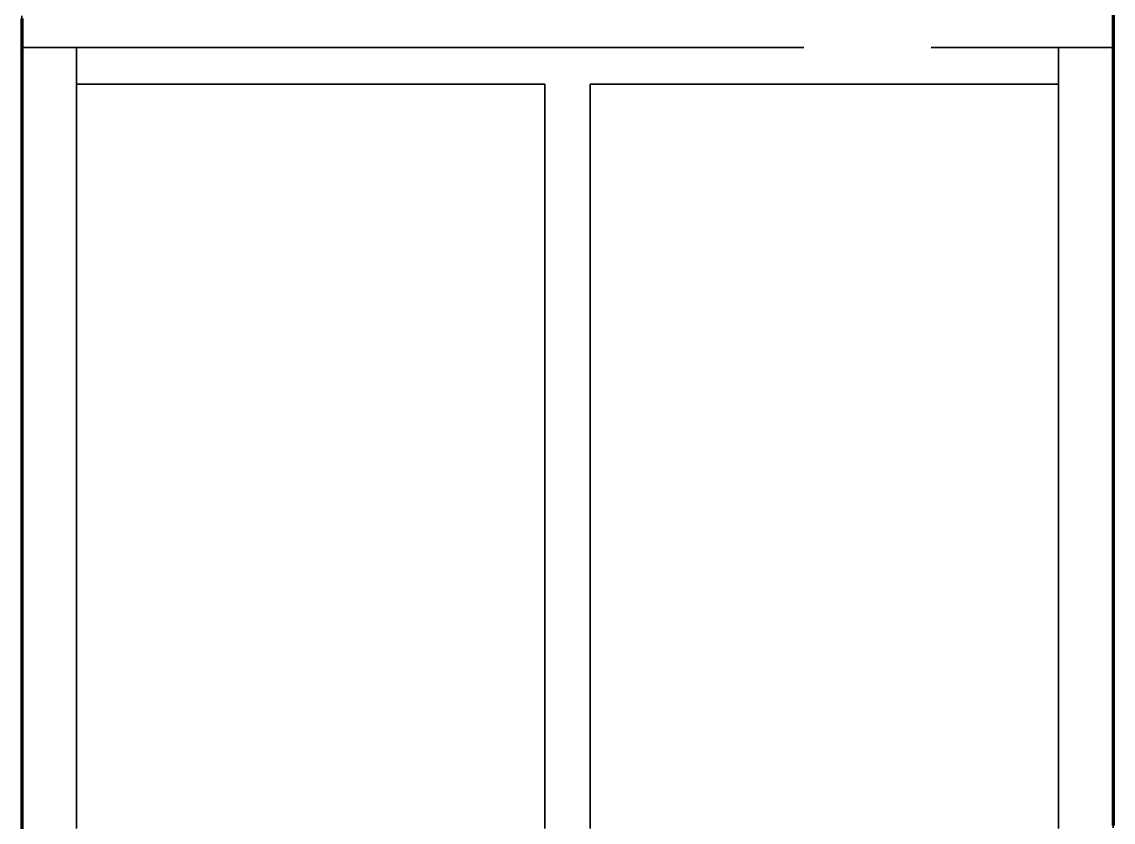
# Model space of a CAD drawing. Header units: millimetres. Extents: x 0 to 2382, y 0 to 420.
# Drawn here: x 179.6 to 185.6, y 128.34 to 132.74 of the extents above; entities that cross this region are included whole.
import ezdxf

# ---------------------------------------------------------------- set-up
doc = ezdxf.new("R2010")
doc.units = ezdxf.units.MM
doc.linetypes.add('IRAM-E-TRAZOS', pattern=[5, 4, -1])
doc.layers.add('01-VISIBLE', color=7, linetype='CONTINUOUS', lineweight=70)
doc.layers.add('02-OCULTA', color=4, linetype='IRAM-E-TRAZOS', lineweight=35)

msp = doc.modelspace()

# ---------------------------------------------------------------- linework, layer by layer
at = {"layer": '01-VISIBLE'}
for points in [[(185.6, 132.7865), (185.6, 132.7364), (185.6, 132.6862), (185.6, 132.6361), (185.6, 132.586), (185.6, 132.5358), (185.6, 132.4857), (185.6, 132.4355), (185.6, 132.3854), (185.6, 132.3352), (185.6, 132.2851), (185.6, 132.235), (185.6, 132.1848), (185.6, 132.1347), (185.6, 132.0845), (185.6, 132.0344), (185.6, 131.9842), (185.6, 131.9341), (185.6, 131.884), (185.6, 131.8338), (185.6, 131.7837), (185.6, 131.7335), (185.6, 131.6834), (185.6, 131.6332), (185.6, 131.5831), (185.6, 131.533), (185.6, 131.4828), (185.6, 131.4327), (185.6, 131.3825), (185.6, 131.3324), (185.6, 131.2822), (185.6, 131.2321), (185.6, 131.1819), (185.6, 131.1318), (185.6, 131.0817), (185.6, 131.0315), (185.6, 130.9814), (185.6, 130.9312), (185.6, 130.8811), (185.6, 130.8309), (185.6, 130.7808), (185.6, 130.7307), (185.6, 130.6805), (185.6, 130.6304), (185.6, 130.5802), (185.6, 130.5301), (185.6, 130.4799), (185.6, 130.4298), (185.6, 130.3797), (185.6, 130.3295), (185.6, 130.2794), (185.6, 130.2292), (185.6, 130.1791), (185.6, 130.1289), (185.6, 130.0788), (185.6, 130.0287), (185.6, 129.9785), (185.6, 129.9284), (185.6, 129.8782), (185.6, 129.8281), (185.6, 129.7779), (185.6, 129.7278), (185.6, 129.6777), (185.6, 129.6275), (185.6, 129.5774), (185.6, 129.5272), (185.6, 129.4771), (185.6, 129.4269), (185.6, 129.3768), (185.6, 129.3266), (185.6, 129.2765), (185.6, 129.2264), (185.6, 129.1762), (185.6, 129.1261), (185.6, 129.0759), (185.6, 129.0258), (185.6, 128.9756), (185.6, 128.9255), (185.6, 128.8754), (185.6, 128.8252), (185.6, 128.7751), (185.6, 128.7249), (185.6, 128.6748), (185.6, 128.6246), (185.6, 128.5745), (185.6, 128.5244), (185.6, 128.4742), (185.6, 128.4241), (185.6, 128.3739), (185.6, 128.3238)], [(179.6, 132.7594), (179.6, 132.7094), (179.6, 132.6594), (179.6, 132.6093), (179.6, 132.5593), (179.6, 132.5092), (179.6, 132.4592), (179.6, 132.4092), (179.6, 132.3591), (179.6, 132.3091), (179.6, 132.2591), (179.6, 132.209), (179.6, 132.159), (179.6, 132.1089), (179.6, 132.0589), (179.6, 132.0089), (179.6, 131.9588), (179.6, 131.9088), (179.6, 131.8588), (179.6, 131.8087), (179.6, 131.7587), (179.6, 131.7087), (179.6, 131.6586), (179.6, 131.6086), (179.6, 131.5585), (179.6, 131.5085), (179.6, 131.4585), (179.6, 131.4084), (179.6, 131.3584), (179.6, 131.3084), (179.6, 131.2583), (179.6, 131.2083), (179.6, 131.1582), (179.6, 131.1082), (179.6, 131.0582), (179.6, 131.0081), (179.6, 130.9581), (179.6, 130.9081), (179.6, 130.858), (179.6, 130.808), (179.6, 130.7579), (179.6, 130.7079), (179.6, 130.6579), (179.6, 130.6078), (179.6, 130.5578), (179.6, 130.5078), (179.6, 130.4577), (179.6, 130.4077), (179.6, 130.3577), (179.6, 130.3076), (179.6, 130.2576), (179.6, 130.2075), (179.6, 130.1575), (179.6, 130.1075), (179.6, 130.0574), (179.6, 130.0074), (179.6, 129.9574), (179.6, 129.9073), (179.6, 129.8573), (179.6, 129.8072), (179.6, 129.7572), (179.6, 129.7072), (179.6, 129.6571), (179.6, 129.6071), (179.6, 129.5571), (179.6, 129.507), (179.6, 129.457), (179.6, 129.407), (179.6, 129.3569), (179.6, 129.3069), (179.6, 129.2568), (179.6, 129.2068), (179.6, 129.1568), (179.6, 129.1067), (179.6, 129.0567), (179.6, 129.0067), (179.6, 128.9566), (179.6, 128.9066), (179.6, 128.8565), (179.6, 128.8065), (179.6, 128.7565), (179.6, 128.7064), (179.6, 128.6564), (179.6, 128.6064), (179.6, 128.5563), (179.6, 128.5063), (179.6, 128.4562), (179.6, 128.4062), (179.6, 128.3562), (179.6, 128.3061)]]:
    msp.add_lwpolyline(points, dxfattribs=at)
at = {"layer": '02-OCULTA'}
for p, q in [((179.6, 132.6), (185.6, 132.6)), ((179.9, 132.6), (185.3, 132.6)), ((179.9, 132.4), (182.475, 132.4)), ((182.725, 132.4), (185.3, 132.4))]:
    msp.add_line(p, q, dxfattribs=at)
for points in [[(179.6, 128.3125), (179.6, 128.4), (179.6, 128.4875), (179.6, 128.575), (179.6, 128.6625), (179.6, 128.75), (179.6, 128.8375), (179.6, 128.925), (179.6, 129.0125), (179.6, 129.1), (179.6, 129.1875), (179.6, 129.275), (179.6, 129.3625), (179.6, 129.45), (179.6, 129.5375), (179.6, 129.625), (179.6, 129.7125), (179.6, 129.8), (179.6, 129.8875), (179.6, 129.975), (179.6, 130.0625), (179.6, 130.15), (179.6, 130.2375), (179.6, 130.325), (179.6, 130.4125), (179.6, 130.5), (179.6, 130.5875), (179.6, 130.675), (179.6, 130.7625), (179.6, 130.85), (179.6, 130.9375), (179.6, 131.025), (179.6, 131.1125), (179.6, 131.2), (179.6, 131.2875), (179.6, 131.375), (179.6, 131.4625), (179.6, 131.55), (179.6, 131.6375), (179.6, 131.725), (179.6, 131.8125), (179.6, 131.9), (179.6, 131.9875), (179.6, 132.075), (179.6, 132.1625), (179.6, 132.25), (179.6, 132.3375), (179.6, 132.425), (179.6, 132.5125), (179.6, 132.6), (179.6, 132.6875), (179.6, 132.775)], [(185.6, 128.3125), (185.6, 128.4), (185.6, 128.4875), (185.6, 128.575), (185.6, 128.6625), (185.6, 128.75), (185.6, 128.8375), (185.6, 128.925), (185.6, 129.0125), (185.6, 129.1), (185.6, 129.1875), (185.6, 129.275), (185.6, 129.3625), (185.6, 129.45), (185.6, 129.5375), (185.6, 129.625), (185.6, 129.7125), (185.6, 129.8), (185.6, 129.8875), (185.6, 129.975), (185.6, 130.0625), (185.6, 130.15), (185.6, 130.2375), (185.6, 130.325), (185.6, 130.4125), (185.6, 130.5), (185.6, 130.5875), (185.6, 130.675), (185.6, 130.7625), (185.6, 130.85), (185.6, 130.9375), (185.6, 131.025), (185.6, 131.1125), (185.6, 131.2), (185.6, 131.2875), (185.6, 131.375), (185.6, 131.4625), (185.6, 131.55), (185.6, 131.6375), (185.6, 131.725), (185.6, 131.8125), (185.6, 131.9), (185.6, 131.9875), (185.6, 132.075), (185.6, 132.1625), (185.6, 132.25), (185.6, 132.3375), (185.6, 132.425), (185.6, 132.5125), (185.6, 132.6), (185.6, 132.6875), (185.6, 132.775)], [(179.6, 128.316), (179.6, 128.379), (179.6, 128.442), (179.6, 128.505), (179.6, 128.568), (179.6, 128.631), (179.6, 128.694), (179.6, 128.757), (179.6, 128.82), (179.6, 128.883), (179.6, 128.946), (179.6, 129.009), (179.6, 129.072), (179.6, 129.135), (179.6, 129.198), (179.6, 129.261), (179.6, 129.324), (179.6, 129.387), (179.6, 129.45), (179.6, 129.513), (179.6, 129.576), (179.6, 129.639), (179.6, 129.702), (179.6, 129.765), (179.6, 129.828), (179.6, 129.891), (179.6, 129.954), (179.6, 130.017), (179.6, 130.08), (179.6, 130.143), (179.6, 130.206), (179.6, 130.269), (179.6, 130.332), (179.6, 130.395), (179.6, 130.458), (179.6, 130.521), (179.6, 130.584), (179.6, 130.647), (179.6, 130.71), (179.6, 130.773), (179.6, 130.836), (179.6, 130.899), (179.6, 130.962), (179.6, 131.025), (179.6, 131.088), (179.6, 131.151), (179.6, 131.214), (179.6, 131.277), (179.6, 131.34), (179.6, 131.403), (179.6, 131.466), (179.6, 131.529), (179.6, 131.592), (179.6, 131.655), (179.6, 131.718), (179.6, 131.781), (179.6, 131.844), (179.6, 131.907), (179.6, 131.97), (179.6, 132.033), (179.6, 132.096), (179.6, 132.159), (179.6, 132.222), (179.6, 132.285), (179.6, 132.348), (179.6, 132.411), (179.6, 132.474), (179.6, 132.537), (179.6, 132.6)], [(179.6, 132.6), (179.6, 132.5498), (179.6, 132.4996), (179.6, 132.4494), (179.6, 132.3992), (179.6, 132.349), (179.6, 132.2988), (179.6, 132.2486), (179.6, 132.1984), (179.6, 132.1482), (179.6, 132.098), (179.6, 132.0478), (179.6, 131.9976), (179.6, 131.9474), (179.6, 131.8972), (179.6, 131.847), (179.6, 131.7968), (179.6, 131.7466), (179.6, 131.6964), (179.6, 131.6462), (179.6, 131.596), (179.6, 131.5458), (179.6, 131.4956), (179.6, 131.4454), (179.6, 131.3952), (179.6, 131.345), (179.6, 131.2948), (179.6, 131.2446), (179.6, 131.1944), (179.6, 131.1442), (179.6, 131.094), (179.6, 131.0438), (179.6, 130.9936), (179.6, 130.9434), (179.6, 130.8932), (179.6, 130.843), (179.6, 130.7928), (179.6, 130.7426), (179.6, 130.6924), (179.6, 130.6422), (179.6, 130.592), (179.6, 130.5418), (179.6, 130.4916), (179.6, 130.4414), (179.6, 130.3912), (179.6, 130.341), (179.6, 130.2908), (179.6, 130.2406), (179.6, 130.1904), (179.6, 130.1402), (179.6, 130.09), (179.6, 130.0398), (179.6, 129.9896), (179.6, 129.9394), (179.6, 129.8892), (179.6, 129.839), (179.6, 129.7888), (179.6, 129.7386), (179.6, 129.6884), (179.6, 129.6382), (179.6, 129.588), (179.6, 129.5378), (179.6, 129.4876), (179.6, 129.4375), (179.6, 129.3873), (179.6, 129.3371), (179.6, 129.2869), (179.6, 129.2367), (179.6, 129.1865), (179.6, 129.1363), (179.6, 129.0861), (179.6, 129.0359), (179.6, 128.9857), (179.6, 128.9355), (179.6, 128.8853), (179.6, 128.8351), (179.6, 128.7849), (179.6, 128.7347), (179.6, 128.6845), (179.6, 128.6343), (179.6, 128.5841), (179.6, 128.5339), (179.6, 128.4837), (179.6, 128.4335), (179.6, 128.3833), (179.6, 128.3331)], [(179.9, 128.316), (179.9, 128.379), (179.9, 128.442), (179.9, 128.505), (179.9, 128.568), (179.9, 128.631), (179.9, 128.694), (179.9, 128.757), (179.9, 128.82), (179.9, 128.883), (179.9, 128.946), (179.9, 129.009), (179.9, 129.072), (179.9, 129.135), (179.9, 129.198), (179.9, 129.261), (179.9, 129.324), (179.9, 129.387), (179.9, 129.45), (179.9, 129.513), (179.9, 129.576), (179.9, 129.639), (179.9, 129.702), (179.9, 129.765), (179.9, 129.828), (179.9, 129.891), (179.9, 129.954), (179.9, 130.017), (179.9, 130.08), (179.9, 130.143), (179.9, 130.206), (179.9, 130.269), (179.9, 130.332), (179.9, 130.395), (179.9, 130.458), (179.9, 130.521), (179.9, 130.584), (179.9, 130.647), (179.9, 130.71), (179.9, 130.773), (179.9, 130.836), (179.9, 130.899), (179.9, 130.962), (179.9, 131.025), (179.9, 131.088), (179.9, 131.151), (179.9, 131.214), (179.9, 131.277), (179.9, 131.34), (179.9, 131.403), (179.9, 131.466), (179.9, 131.529), (179.9, 131.592), (179.9, 131.655), (179.9, 131.718), (179.9, 131.781), (179.9, 131.844), (179.9, 131.907), (179.9, 131.97), (179.9, 132.033), (179.9, 132.096), (179.9, 132.159), (179.9, 132.222), (179.9, 132.285), (179.9, 132.348), (179.9, 132.411), (179.9, 132.474), (179.9, 132.537), (179.9, 132.6)], [(179.9, 132.6), (179.9, 132.5498), (179.9, 132.4996), (179.9, 132.4494), (179.9, 132.3992), (179.9, 132.349), (179.9, 132.2988), (179.9, 132.2486), (179.9, 132.1984), (179.9, 132.1482), (179.9, 132.098), (179.9, 132.0478), (179.9, 131.9976), (179.9, 131.9474), (179.9, 131.8972), (179.9, 131.847), (179.9, 131.7968), (179.9, 131.7466), (179.9, 131.6964), (179.9, 131.6462), (179.9, 131.596), (179.9, 131.5458), (179.9, 131.4956), (179.9, 131.4454), (179.9, 131.3952), (179.9, 131.345), (179.9, 131.2948), (179.9, 131.2446), (179.9, 131.1944), (179.9, 131.1442), (179.9, 131.094), (179.9, 131.0438), (179.9, 130.9936), (179.9, 130.9434), (179.9, 130.8932), (179.9, 130.843), (179.9, 130.7928), (179.9, 130.7426), (179.9, 130.6924), (179.9, 130.6422), (179.9, 130.592), (179.9, 130.5418), (179.9, 130.4916), (179.9, 130.4414), (179.9, 130.3912), (179.9, 130.341), (179.9, 130.2908), (179.9, 130.2406), (179.9, 130.1904), (179.9, 130.1402), (179.9, 130.09), (179.9, 130.0398), (179.9, 129.9896), (179.9, 129.9394), (179.9, 129.8892), (179.9, 129.839), (179.9, 129.7888), (179.9, 129.7386), (179.9, 129.6884), (179.9, 129.6382), (179.9, 129.588), (179.9, 129.5378), (179.9, 129.4876), (179.9, 129.4375), (179.9, 129.3873), (179.9, 129.3371), (179.9, 129.2869), (179.9, 129.2367), (179.9, 129.1865), (179.9, 129.1363), (179.9, 129.0861), (179.9, 129.0359), (179.9, 128.9857), (179.9, 128.9355), (179.9, 128.8853), (179.9, 128.8351), (179.9, 128.7849), (179.9, 128.7347), (179.9, 128.6845), (179.9, 128.6343), (179.9, 128.5841), (179.9, 128.5339), (179.9, 128.4837), (179.9, 128.4335), (179.9, 128.3833), (179.9, 128.3331)], [(185.3, 128.316), (185.3, 128.379), (185.3, 128.442), (185.3, 128.505), (185.3, 128.568), (185.3, 128.631), (185.3, 128.694), (185.3, 128.757), (185.3, 128.82), (185.3, 128.883), (185.3, 128.946), (185.3, 129.009), (185.3, 129.072), (185.3, 129.135), (185.3, 129.198), (185.3, 129.261), (185.3, 129.324), (185.3, 129.387), (185.3, 129.45), (185.3, 129.513), (185.3, 129.576), (185.3, 129.639), (185.3, 129.702), (185.3, 129.765), (185.3, 129.828), (185.3, 129.891), (185.3, 129.954), (185.3, 130.017), (185.3, 130.08), (185.3, 130.143), (185.3, 130.206), (185.3, 130.269), (185.3, 130.332), (185.3, 130.395), (185.3, 130.458), (185.3, 130.521), (185.3, 130.584), (185.3, 130.647), (185.3, 130.71), (185.3, 130.773), (185.3, 130.836), (185.3, 130.899), (185.3, 130.962), (185.3, 131.025), (185.3, 131.088), (185.3, 131.151), (185.3, 131.214), (185.3, 131.277), (185.3, 131.34), (185.3, 131.403), (185.3, 131.466), (185.3, 131.529), (185.3, 131.592), (185.3, 131.655), (185.3, 131.718), (185.3, 131.781), (185.3, 131.844), (185.3, 131.907), (185.3, 131.97), (185.3, 132.033), (185.3, 132.096), (185.3, 132.159), (185.3, 132.222), (185.3, 132.285), (185.3, 132.348), (185.3, 132.411), (185.3, 132.474), (185.3, 132.537), (185.3, 132.6)], [(185.3, 132.6), (185.3, 132.5498), (185.3, 132.4996), (185.3, 132.4494), (185.3, 132.3992), (185.3, 132.349), (185.3, 132.2988), (185.3, 132.2486), (185.3, 132.1984), (185.3, 132.1482), (185.3, 132.098), (185.3, 132.0478), (185.3, 131.9976), (185.3, 131.9474), (185.3, 131.8972), (185.3, 131.847), (185.3, 131.7968), (185.3, 131.7466), (185.3, 131.6964), (185.3, 131.6462), (185.3, 131.596), (185.3, 131.5458), (185.3, 131.4956), (185.3, 131.4454), (185.3, 131.3952), (185.3, 131.345), (185.3, 131.2948), (185.3, 131.2446), (185.3, 131.1944), (185.3, 131.1442), (185.3, 131.094), (185.3, 131.0438), (185.3, 130.9936), (185.3, 130.9434), (185.3, 130.8932), (185.3, 130.843), (185.3, 130.7928), (185.3, 130.7426), (185.3, 130.6924), (185.3, 130.6422), (185.3, 130.592), (185.3, 130.5418), (185.3, 130.4916), (185.3, 130.4414), (185.3, 130.3912), (185.3, 130.341), (185.3, 130.2908), (185.3, 130.2406), (185.3, 130.1904), (185.3, 130.1402), (185.3, 130.09), (185.3, 130.0398), (185.3, 129.9896), (185.3, 129.9394), (185.3, 129.8892), (185.3, 129.839), (185.3, 129.7888), (185.3, 129.7386), (185.3, 129.6884), (185.3, 129.6382), (185.3, 129.588), (185.3, 129.5378), (185.3, 129.4876), (185.3, 129.4375), (185.3, 129.3873), (185.3, 129.3371), (185.3, 129.2869), (185.3, 129.2367), (185.3, 129.1865), (185.3, 129.1363), (185.3, 129.0861), (185.3, 129.0359), (185.3, 128.9857), (185.3, 128.9355), (185.3, 128.8853), (185.3, 128.8351), (185.3, 128.7849), (185.3, 128.7347), (185.3, 128.6845), (185.3, 128.6343), (185.3, 128.5841), (185.3, 128.5339), (185.3, 128.4837), (185.3, 128.4335), (185.3, 128.3833), (185.3, 128.3331)], [(185.6, 128.316), (185.6, 128.379), (185.6, 128.442), (185.6, 128.505), (185.6, 128.568), (185.6, 128.631), (185.6, 128.694), (185.6, 128.757), (185.6, 128.82), (185.6, 128.883), (185.6, 128.946), (185.6, 129.009), (185.6, 129.072), (185.6, 129.135), (185.6, 129.198), (185.6, 129.261), (185.6, 129.324), (185.6, 129.387), (185.6, 129.45), (185.6, 129.513), (185.6, 129.576), (185.6, 129.639), (185.6, 129.702), (185.6, 129.765), (185.6, 129.828), (185.6, 129.891), (185.6, 129.954), (185.6, 130.017), (185.6, 130.08), (185.6, 130.143), (185.6, 130.206), (185.6, 130.269), (185.6, 130.332), (185.6, 130.395), (185.6, 130.458), (185.6, 130.521), (185.6, 130.584), (185.6, 130.647), (185.6, 130.71), (185.6, 130.773), (185.6, 130.836), (185.6, 130.899), (185.6, 130.962), (185.6, 131.025), (185.6, 131.088), (185.6, 131.151), (185.6, 131.214), (185.6, 131.277), (185.6, 131.34), (185.6, 131.403), (185.6, 131.466), (185.6, 131.529), (185.6, 131.592), (185.6, 131.655), (185.6, 131.718), (185.6, 131.781), (185.6, 131.844), (185.6, 131.907), (185.6, 131.97), (185.6, 132.033), (185.6, 132.096), (185.6, 132.159), (185.6, 132.222), (185.6, 132.285), (185.6, 132.348), (185.6, 132.411), (185.6, 132.474), (185.6, 132.537), (185.6, 132.6)], [(185.6, 132.6), (185.6, 132.5498), (185.6, 132.4996), (185.6, 132.4494), (185.6, 132.3992), (185.6, 132.349), (185.6, 132.2988), (185.6, 132.2486), (185.6, 132.1984), (185.6, 132.1482), (185.6, 132.098), (185.6, 132.0478), (185.6, 131.9976), (185.6, 131.9474), (185.6, 131.8972), (185.6, 131.847), (185.6, 131.7968), (185.6, 131.7466), (185.6, 131.6964), (185.6, 131.6462), (185.6, 131.596), (185.6, 131.5458), (185.6, 131.4956), (185.6, 131.4454), (185.6, 131.3952), (185.6, 131.345), (185.6, 131.2948), (185.6, 131.2446), (185.6, 131.1944), (185.6, 131.1442), (185.6, 131.094), (185.6, 131.0438), (185.6, 130.9936), (185.6, 130.9434), (185.6, 130.8932), (185.6, 130.843), (185.6, 130.7928), (185.6, 130.7426), (185.6, 130.6924), (185.6, 130.6422), (185.6, 130.592), (185.6, 130.5418), (185.6, 130.4916), (185.6, 130.4414), (185.6, 130.3912), (185.6, 130.341), (185.6, 130.2908), (185.6, 130.2406), (185.6, 130.1904), (185.6, 130.1402), (185.6, 130.09), (185.6, 130.0398), (185.6, 129.9896), (185.6, 129.9394), (185.6, 129.8892), (185.6, 129.839), (185.6, 129.7888), (185.6, 129.7386), (185.6, 129.6884), (185.6, 129.6382), (185.6, 129.588), (185.6, 129.5378), (185.6, 129.4876), (185.6, 129.4375), (185.6, 129.3873), (185.6, 129.3371), (185.6, 129.2869), (185.6, 129.2367), (185.6, 129.1865), (185.6, 129.1363), (185.6, 129.0861), (185.6, 129.0359), (185.6, 128.9857), (185.6, 128.9355), (185.6, 128.8853), (185.6, 128.8351), (185.6, 128.7849), (185.6, 128.7347), (185.6, 128.6845), (185.6, 128.6343), (185.6, 128.5841), (185.6, 128.5339), (185.6, 128.4837), (185.6, 128.4335), (185.6, 128.3833), (185.6, 128.3331)], [(179.9, 128.308), (179.9, 128.37), (179.9, 128.432), (179.9, 128.494), (179.9, 128.556), (179.9, 128.618), (179.9, 128.68), (179.9, 128.742), (179.9, 128.804), (179.9, 128.866), (179.9, 128.928), (179.9, 128.99), (179.9, 129.052), (179.9, 129.114), (179.9, 129.176), (179.9, 129.238), (179.9, 129.3), (179.9, 129.362), (179.9, 129.424), (179.9, 129.486), (179.9, 129.548), (179.9, 129.61), (179.9, 129.672), (179.9, 129.734), (179.9, 129.796), (179.9, 129.858), (179.9, 129.92), (179.9, 129.982), (179.9, 130.044), (179.9, 130.106), (179.9, 130.168), (179.9, 130.23), (179.9, 130.292), (179.9, 130.354), (179.9, 130.416), (179.9, 130.478), (179.9, 130.54), (179.9, 130.602), (179.9, 130.664), (179.9, 130.726), (179.9, 130.788), (179.9, 130.85), (179.9, 130.912), (179.9, 130.974), (179.9, 131.036), (179.9, 131.098), (179.9, 131.16), (179.9, 131.222), (179.9, 131.284), (179.9, 131.346), (179.9, 131.408), (179.9, 131.47), (179.9, 131.532), (179.9, 131.594), (179.9, 131.656), (179.9, 131.718), (179.9, 131.78), (179.9, 131.842), (179.9, 131.904), (179.9, 131.966), (179.9, 132.028), (179.9, 132.09), (179.9, 132.152), (179.9, 132.214), (179.9, 132.276), (179.9, 132.338), (179.9, 132.4)], [(179.9, 132.4), (179.9, 132.3498), (179.9, 132.2996), (179.9, 132.2494), (179.9, 132.1992), (179.9, 132.149), (179.9, 132.0988), (179.9, 132.0486), (179.9, 131.9984), (179.9, 131.9482), (179.9, 131.898), (179.9, 131.8478), (179.9, 131.7976), (179.9, 131.7474), (179.9, 131.6972), (179.9, 131.647), (179.9, 131.5968), (179.9, 131.5466), (179.9, 131.4964), (179.9, 131.4462), (179.9, 131.396), (179.9, 131.3457), (179.9, 131.2955), (179.9, 131.2453), (179.9, 131.1951), (179.9, 131.1449), (179.9, 131.0947), (179.9, 131.0445), (179.9, 130.9943), (179.9, 130.9441), (179.9, 130.8939), (179.9, 130.8437), (179.9, 130.7935), (179.9, 130.7433), (179.9, 130.6931), (179.9, 130.6429), (179.9, 130.5927), (179.9, 130.5425), (179.9, 130.4923), (179.9, 130.4421), (179.9, 130.3919), (179.9, 130.3417), (179.9, 130.2915), (179.9, 130.2413), (179.9, 130.1911), (179.9, 130.1409), (179.9, 130.0907), (179.9, 130.0405), (179.9, 129.9903), (179.9, 129.9401), (179.9, 129.8899), (179.9, 129.8397), (179.9, 129.7895), (179.9, 129.7393), (179.9, 129.6891), (179.9, 129.6389), (179.9, 129.5887), (179.9, 129.5385), (179.9, 129.4883), (179.9, 129.4381), (179.9, 129.3879), (179.9, 129.3377), (179.9, 129.2874), (179.9, 129.2372), (179.9, 129.187), (179.9, 129.1368), (179.9, 129.0866), (179.9, 129.0364), (179.9, 128.9862), (179.9, 128.936), (179.9, 128.8858), (179.9, 128.8356), (179.9, 128.7854), (179.9, 128.7352), (179.9, 128.685), (179.9, 128.6348), (179.9, 128.5846), (179.9, 128.5344), (179.9, 128.4842), (179.9, 128.434), (179.9, 128.3838), (179.9, 128.3336)], [(182.475, 128.308), (182.475, 128.37), (182.475, 128.432), (182.475, 128.494), (182.475, 128.556), (182.475, 128.618), (182.475, 128.68), (182.475, 128.742), (182.475, 128.804), (182.475, 128.866), (182.475, 128.928), (182.475, 128.99), (182.475, 129.052), (182.475, 129.114), (182.475, 129.176), (182.475, 129.238), (182.475, 129.3), (182.475, 129.362), (182.475, 129.424), (182.475, 129.486), (182.475, 129.548), (182.475, 129.61), (182.475, 129.672), (182.475, 129.734), (182.475, 129.796), (182.475, 129.858), (182.475, 129.92), (182.475, 129.982), (182.475, 130.044), (182.475, 130.106), (182.475, 130.168), (182.475, 130.23), (182.475, 130.292), (182.475, 130.354), (182.475, 130.416), (182.475, 130.478), (182.475, 130.54), (182.475, 130.602), (182.475, 130.664), (182.475, 130.726), (182.475, 130.788), (182.475, 130.85), (182.475, 130.912), (182.475, 130.974), (182.475, 131.036), (182.475, 131.098), (182.475, 131.16), (182.475, 131.222), (182.475, 131.284), (182.475, 131.346), (182.475, 131.408), (182.475, 131.47), (182.475, 131.532), (182.475, 131.594), (182.475, 131.656), (182.475, 131.718), (182.475, 131.78), (182.475, 131.842), (182.475, 131.904), (182.475, 131.966), (182.475, 132.028), (182.475, 132.09), (182.475, 132.152), (182.475, 132.214), (182.475, 132.276), (182.475, 132.338), (182.475, 132.4)], [(182.475, 132.4), (182.475, 132.3498), (182.475, 132.2996), (182.475, 132.2494), (182.475, 132.1992), (182.475, 132.149), (182.475, 132.0988), (182.475, 132.0486), (182.475, 131.9984), (182.475, 131.9482), (182.475, 131.898), (182.475, 131.8478), (182.475, 131.7976), (182.475, 131.7474), (182.475, 131.6972), (182.475, 131.647), (182.475, 131.5968), (182.475, 131.5466), (182.475, 131.4964), (182.475, 131.4462), (182.475, 131.396), (182.475, 131.3457), (182.475, 131.2955), (182.475, 131.2453), (182.475, 131.1951), (182.475, 131.1449), (182.475, 131.0947), (182.475, 131.0445), (182.475, 130.9943), (182.475, 130.9441), (182.475, 130.8939), (182.475, 130.8437), (182.475, 130.7935), (182.475, 130.7433), (182.475, 130.6931), (182.475, 130.6429), (182.475, 130.5927), (182.475, 130.5425), (182.475, 130.4923), (182.475, 130.4421), (182.475, 130.3919), (182.475, 130.3417), (182.475, 130.2915), (182.475, 130.2413), (182.475, 130.1911), (182.475, 130.1409), (182.475, 130.0907), (182.475, 130.0405), (182.475, 129.9903), (182.475, 129.9401), (182.475, 129.8899), (182.475, 129.8397), (182.475, 129.7895), (182.475, 129.7393), (182.475, 129.6891), (182.475, 129.6389), (182.475, 129.5887), (182.475, 129.5385), (182.475, 129.4883), (182.475, 129.4381), (182.475, 129.3879), (182.475, 129.3377), (182.475, 129.2874), (182.475, 129.2372), (182.475, 129.187), (182.475, 129.1368), (182.475, 129.0866), (182.475, 129.0364), (182.475, 128.9862), (182.475, 128.936), (182.475, 128.8858), (182.475, 128.8356), (182.475, 128.7854), (182.475, 128.7352), (182.475, 128.685), (182.475, 128.6348), (182.475, 128.5846), (182.475, 128.5344), (182.475, 128.4842), (182.475, 128.434), (182.475, 128.3838), (182.475, 128.3336)], [(182.725, 128.308), (182.725, 128.37), (182.725, 128.432), (182.725, 128.494), (182.725, 128.556), (182.725, 128.618), (182.725, 128.68), (182.725, 128.742), (182.725, 128.804), (182.725, 128.866), (182.725, 128.928), (182.725, 128.99), (182.725, 129.052), (182.725, 129.114), (182.725, 129.176), (182.725, 129.238), (182.725, 129.3), (182.725, 129.362), (182.725, 129.424), (182.725, 129.486), (182.725, 129.548), (182.725, 129.61), (182.725, 129.672), (182.725, 129.734), (182.725, 129.796), (182.725, 129.858), (182.725, 129.92), (182.725, 129.982), (182.725, 130.044), (182.725, 130.106), (182.725, 130.168), (182.725, 130.23), (182.725, 130.292), (182.725, 130.354), (182.725, 130.416), (182.725, 130.478), (182.725, 130.54), (182.725, 130.602), (182.725, 130.664), (182.725, 130.726), (182.725, 130.788), (182.725, 130.85), (182.725, 130.912), (182.725, 130.974), (182.725, 131.036), (182.725, 131.098), (182.725, 131.16), (182.725, 131.222), (182.725, 131.284), (182.725, 131.346), (182.725, 131.408), (182.725, 131.47), (182.725, 131.532), (182.725, 131.594), (182.725, 131.656), (182.725, 131.718), (182.725, 131.78), (182.725, 131.842), (182.725, 131.904), (182.725, 131.966), (182.725, 132.028), (182.725, 132.09), (182.725, 132.152), (182.725, 132.214), (182.725, 132.276), (182.725, 132.338), (182.725, 132.4)], [(182.725, 132.4), (182.725, 132.3498), (182.725, 132.2996), (182.725, 132.2494), (182.725, 132.1992), (182.725, 132.149), (182.725, 132.0988), (182.725, 132.0486), (182.725, 131.9984), (182.725, 131.9482), (182.725, 131.898), (182.725, 131.8478), (182.725, 131.7976), (182.725, 131.7474), (182.725, 131.6972), (182.725, 131.647), (182.725, 131.5968), (182.725, 131.5466), (182.725, 131.4964), (182.725, 131.4462), (182.725, 131.396), (182.725, 131.3457), (182.725, 131.2955), (182.725, 131.2453), (182.725, 131.1951), (182.725, 131.1449), (182.725, 131.0947), (182.725, 131.0445), (182.725, 130.9943), (182.725, 130.9441), (182.725, 130.8939), (182.725, 130.8437), (182.725, 130.7935), (182.725, 130.7433), (182.725, 130.6931), (182.725, 130.6429), (182.725, 130.5927), (182.725, 130.5425), (182.725, 130.4923), (182.725, 130.4421), (182.725, 130.3919), (182.725, 130.3417), (182.725, 130.2915), (182.725, 130.2413), (182.725, 130.1911), (182.725, 130.1409), (182.725, 130.0907), (182.725, 130.0405), (182.725, 129.9903), (182.725, 129.9401), (182.725, 129.8899), (182.725, 129.8397), (182.725, 129.7895), (182.725, 129.7393), (182.725, 129.6891), (182.725, 129.6389), (182.725, 129.5887), (182.725, 129.5385), (182.725, 129.4883), (182.725, 129.4381), (182.725, 129.3879), (182.725, 129.3377), (182.725, 129.2874), (182.725, 129.2372), (182.725, 129.187), (182.725, 129.1368), (182.725, 129.0866), (182.725, 129.0364), (182.725, 128.9862), (182.725, 128.936), (182.725, 128.8858), (182.725, 128.8356), (182.725, 128.7854), (182.725, 128.7352), (182.725, 128.685), (182.725, 128.6348), (182.725, 128.5846), (182.725, 128.5344), (182.725, 128.4842), (182.725, 128.434), (182.725, 128.3838), (182.725, 128.3336)], [(185.3, 128.308), (185.3, 128.37), (185.3, 128.432), (185.3, 128.494), (185.3, 128.556), (185.3, 128.618), (185.3, 128.68), (185.3, 128.742), (185.3, 128.804), (185.3, 128.866), (185.3, 128.928), (185.3, 128.99), (185.3, 129.052), (185.3, 129.114), (185.3, 129.176), (185.3, 129.238), (185.3, 129.3), (185.3, 129.362), (185.3, 129.424), (185.3, 129.486), (185.3, 129.548), (185.3, 129.61), (185.3, 129.672), (185.3, 129.734), (185.3, 129.796), (185.3, 129.858), (185.3, 129.92), (185.3, 129.982), (185.3, 130.044), (185.3, 130.106), (185.3, 130.168), (185.3, 130.23), (185.3, 130.292), (185.3, 130.354), (185.3, 130.416), (185.3, 130.478), (185.3, 130.54), (185.3, 130.602), (185.3, 130.664), (185.3, 130.726), (185.3, 130.788), (185.3, 130.85), (185.3, 130.912), (185.3, 130.974), (185.3, 131.036), (185.3, 131.098), (185.3, 131.16), (185.3, 131.222), (185.3, 131.284), (185.3, 131.346), (185.3, 131.408), (185.3, 131.47), (185.3, 131.532), (185.3, 131.594), (185.3, 131.656), (185.3, 131.718), (185.3, 131.78), (185.3, 131.842), (185.3, 131.904), (185.3, 131.966), (185.3, 132.028), (185.3, 132.09), (185.3, 132.152), (185.3, 132.214), (185.3, 132.276), (185.3, 132.338), (185.3, 132.4)], [(185.3, 132.4), (185.3, 132.3498), (185.3, 132.2996), (185.3, 132.2494), (185.3, 132.1992), (185.3, 132.149), (185.3, 132.0988), (185.3, 132.0486), (185.3, 131.9984), (185.3, 131.9482), (185.3, 131.898), (185.3, 131.8478), (185.3, 131.7976), (185.3, 131.7474), (185.3, 131.6972), (185.3, 131.647), (185.3, 131.5968), (185.3, 131.5466), (185.3, 131.4964), (185.3, 131.4462), (185.3, 131.396), (185.3, 131.3457), (185.3, 131.2955), (185.3, 131.2453), (185.3, 131.1951), (185.3, 131.1449), (185.3, 131.0947), (185.3, 131.0445), (185.3, 130.9943), (185.3, 130.9441), (185.3, 130.8939), (185.3, 130.8437), (185.3, 130.7935), (185.3, 130.7433), (185.3, 130.6931), (185.3, 130.6429), (185.3, 130.5927), (185.3, 130.5425), (185.3, 130.4923), (185.3, 130.4421), (185.3, 130.3919), (185.3, 130.3417), (185.3, 130.2915), (185.3, 130.2413), (185.3, 130.1911), (185.3, 130.1409), (185.3, 130.0907), (185.3, 130.0405), (185.3, 129.9903), (185.3, 129.9401), (185.3, 129.8899), (185.3, 129.8397), (185.3, 129.7895), (185.3, 129.7393), (185.3, 129.6891), (185.3, 129.6389), (185.3, 129.5887), (185.3, 129.5385), (185.3, 129.4883), (185.3, 129.4381), (185.3, 129.3879), (185.3, 129.3377), (185.3, 129.2874), (185.3, 129.2372), (185.3, 129.187), (185.3, 129.1368), (185.3, 129.0866), (185.3, 129.0364), (185.3, 128.9862), (185.3, 128.936), (185.3, 128.8858), (185.3, 128.8356), (185.3, 128.7854), (185.3, 128.7352), (185.3, 128.685), (185.3, 128.6348), (185.3, 128.5846), (185.3, 128.5344), (185.3, 128.4842), (185.3, 128.434), (185.3, 128.3838), (185.3, 128.3336)]]:
    msp.add_lwpolyline(points, dxfattribs=at)

doc.saveas('drawing.dxf')
